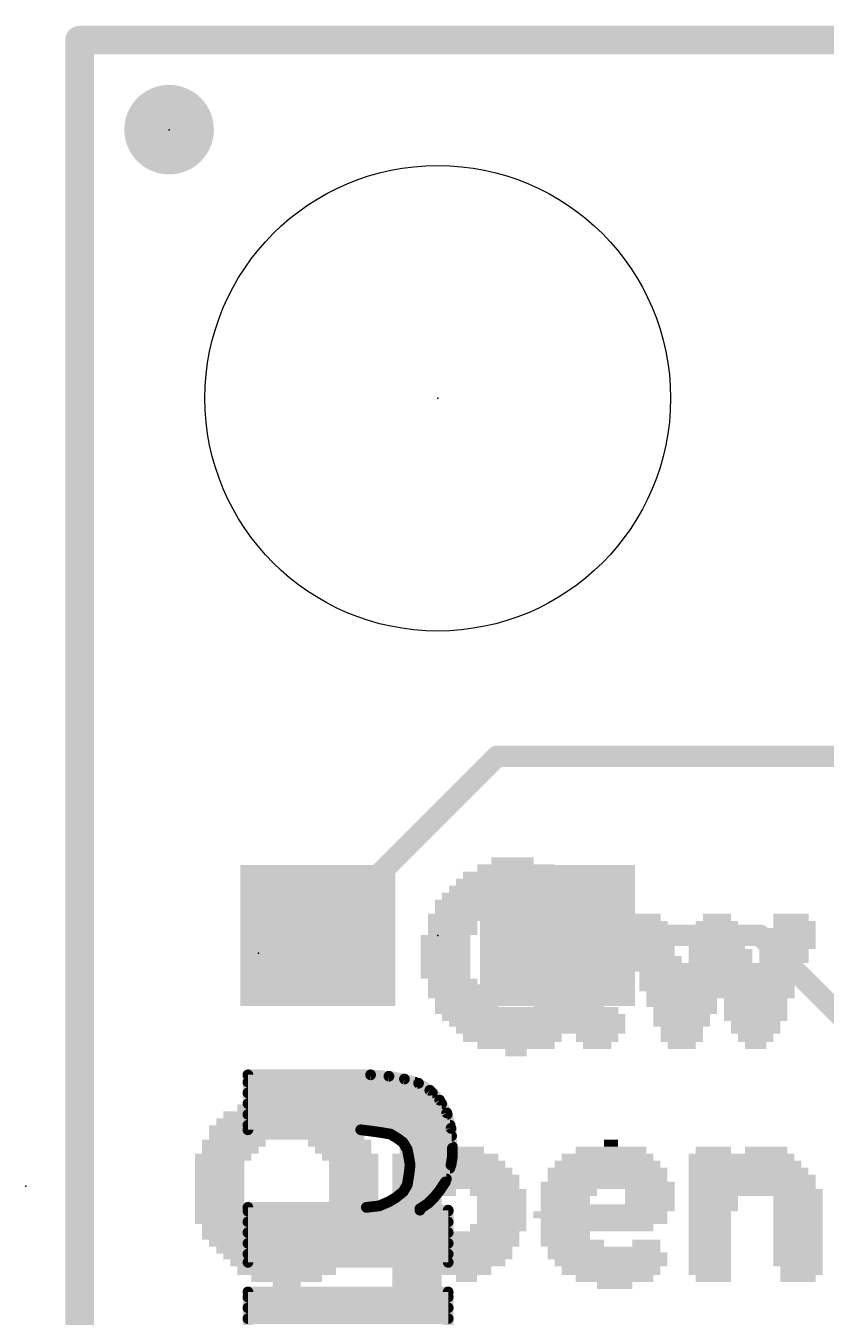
# Model space of a CAD drawing. Extents: x -41 to 66, y -16 to 27.
# Drawn here: x -0.38 to 5.29, y 17.61 to 26.77 of the extents above; entities that cross this region are included whole.
import ezdxf

# ---------------------------------------------------------------- set-up
doc = ezdxf.new("R2010")
doc.units = 0
for name, color, linetype in [('1', 12, 'CONTINUOUS'), ('16', 132, 'CONTINUOUS'), ('20', 31, 'CONTINUOUS'), ('21', 41, 'CONTINUOUS'), ('22', 40, 'CONTINUOUS'), ('23', 53, 'CONTINUOUS'), ('24', 53, 'CONTINUOUS')]:
    doc.layers.add(name, color=color, linetype=linetype)

# ---------------------------------------------------------------- blocks, each defined once
blk = doc.blocks.new('PIE')
at = {"const_width": 0.5}
blk.add_lwpolyline([(0, -0.25, 1), (0, 0.25, 1), (0, -0.25)], format="xyb", dxfattribs=at)
blk = doc.blocks.new('RECT')
blk.add_solid([(-0.5, -0.5), (0.5, -0.5), (-0.5, 0.5), (0.5, 0.5)])

msp = doc.modelspace()

# ---------------------------------------------------------------- linework, layer by layer
at = {"layer": '1', "const_width": 0.2032}
for points in [[(0, 0), (0, 26.67)], [(0, 26.67), (25.4, 26.67)]]:
    msp.add_lwpolyline(points, dxfattribs=at)
at = {"layer": '1', "const_width": 0.1016}
for points in [[(0.0508, 26.67, 1), (-0.0508, 26.67)], [(0, 26.7208, 1), (0, 26.6192)]]:
    msp.add_lwpolyline(points, format="xyb", dxfattribs=at)
at = {"layer": '16'}
for points, const_width in [([(0, 0), (0, 26.67)], 0.2032), ([(0, 26.67), (25.4, 26.67)], 0.2032), ([(1.69, 20.32), (2.96, 21.59)], 0.1524), ([(2.96, 21.59), (6.985, 21.59)], 0.1524), ([(3.39, 20.32), (4.826, 20.32)], 0.1524), ([(4.826, 20.32), (5.588, 19.558)], 0.1524)]:
    msp.add_lwpolyline(points, dxfattribs=dict(at, const_width=const_width))
for points, const_width in [([(0.0508, 26.67, 1), (-0.0508, 26.67)], 0.1016), ([(0, 26.7208, 1), (0, 26.6192)], 0.1016), ([(2.96, 21.6281, 1), (2.96, 21.5519)], 0.0762), ([(2.9869, 21.5631, 1), (2.9331, 21.6169)], 0.0762), ([(1.6631, 20.3469, 1), (1.7169, 20.2931)], 0.0762), ([(3.39, 20.3581, 1), (3.39, 20.2819)], 0.0762), ([(4.8529, 20.3469, 1), (4.7991, 20.2931)], 0.0762), ([(4.826, 20.2819, 1), (4.826, 20.3581)], 0.0762)]:
    msp.add_lwpolyline(points, format="xyb", dxfattribs=dict(at, const_width=const_width))
at = {"layer": '20', "const_width": 0.2032}
for points in [[(25.4, 26.67), (0, 26.67)], [(0, 26.67), (0, 0)]]:
    msp.add_lwpolyline(points, dxfattribs=at)
at = {"layer": '20', "const_width": 0.1016}
for points in [[(0, 26.7208, 1), (0, 26.6192)], [(0.0508, 26.67, 1), (-0.0508, 26.67)]]:
    msp.add_lwpolyline(points, format="xyb", dxfattribs=at)
at = {"layer": '20'}
msp.add_circle((2.54, 24.13), 1.651, dxfattribs=at)
at = {"layer": '22', "const_width": 0.0762}
for points in [[(2.064, 19.331), (1.194, 19.331)], [(1.194, 19.331), (1.194, 18.941)], [(2.194, 19.321), (2.064, 19.331)], [(2.304, 19.301), (2.194, 19.321)], [(2.404, 19.271), (2.304, 19.301)], [(1.194, 19.2786), (2.3787, 19.2786)], [(1.194, 19.2024), (2.5026, 19.2024)], [(2.484, 19.221), (2.404, 19.271)], [(2.554, 19.151), (2.484, 19.221)], [(1.194, 19.1262), (2.5678, 19.1262)], [(2.604, 19.061), (2.554, 19.151)], [(1.194, 19.05), (2.607, 19.05)], [(2.634, 18.951), (2.604, 19.061)], [(1.194, 18.9738), (2.6278, 18.9738)], [(1.194, 18.941), (1.994, 18.941)], [(1.994, 18.941), (2.074, 18.931)], [(2.074, 18.931), (2.144, 18.921)], [(2.644, 18.811), (2.634, 18.951)], [(2.144, 18.921), (2.204, 18.911)], [(2.204, 18.911), (2.254, 18.881)], [(2.2263, 18.8976), (2.6378, 18.8976)], [(2.254, 18.881), (2.294, 18.851)], [(2.294, 18.851), (2.324, 18.801)], [(2.3118, 18.8214), (2.6433, 18.8214)], [(2.324, 18.801), (2.334, 18.751)], [(2.334, 18.751), (2.344, 18.691)], [(2.335, 18.7452), (2.643, 18.7452)], [(2.634, 18.691), (2.644, 18.751)], [(2.644, 18.751), (2.644, 18.811)], [(2.344, 18.691), (2.334, 18.611)], [(2.3413, 18.669), (2.6267, 18.669)], [(2.594, 18.571), (2.634, 18.691)], [(2.334, 18.611), (2.324, 18.551)], [(2.331, 18.5928), (2.6013, 18.5928)], [(2.554, 18.511), (2.594, 18.571)], [(2.294, 18.501), (2.244, 18.461)], [(2.324, 18.551), (2.294, 18.501)], [(2.3034, 18.5166), (2.5577, 18.5166)], [(2.514, 18.461), (2.554, 18.511)], [(2.034, 18.391), (1.194, 18.391)], [(1.194, 18.391), (1.194, 18.001)], [(2.124, 18.401), (2.034, 18.391)], [(2.194, 18.431), (2.124, 18.401)], [(2.244, 18.461), (2.194, 18.431)], [(2.2097, 18.4404), (2.4934, 18.4404)], [(2.414, 18.381), (2.474, 18.421)], [(2.414, 18.371), (2.414, 18.381)], [(2.474, 18.421), (2.514, 18.461)], [(1.194, 18.3642), (2.614, 18.3642)], [(1.194, 18.288), (2.614, 18.288)], [(2.614, 18.371), (2.414, 18.371)], [(2.614, 18.001), (2.614, 18.371)], [(1.194, 18.2118), (2.614, 18.2118)], [(1.194, 18.1356), (2.614, 18.1356)], [(1.194, 18.0594), (2.614, 18.0594)], [(1.194, 18.001), (2.614, 18.001)], [(1.194, 17.791), (1.194, 17.421)], [(2.614, 17.791), (1.194, 17.791)], [(1.194, 17.7546), (2.614, 17.7546)], [(2.614, 17.401), (2.614, 17.791)], [(1.194, 17.6784), (2.614, 17.6784)], [(1.194, 17.6022), (2.614, 17.6022)]]:
    msp.add_lwpolyline(points, dxfattribs=at)
at = {"layer": '22', "const_width": 0.0381}
for points in [[(1.194, 19.35, 1), (1.194, 19.3119)], [(1.213, 19.331, 1), (1.1749, 19.331)], [(2.0655, 19.35, 1), (2.0625, 19.312)], [(2.064, 19.3119, 1), (2.064, 19.35)], [(2.1974, 19.3397, 1), (2.1906, 19.3023)], [(2.1925, 19.302, 1), (2.1955, 19.34)], [(2.3095, 19.3192, 1), (2.2985, 19.2828)], [(2.3006, 19.2823, 1), (2.3074, 19.3197)], [(1.194, 19.2977, 1), (1.194, 19.2596)], [(1.194, 19.2215, 1), (1.194, 19.1834)], [(2.3787, 19.2596, 1), (2.3787, 19.2977)], [(2.4141, 19.2872, 1), (2.3939, 19.2548)], [(2.3985, 19.2528, 1), (2.4095, 19.2892)], [(2.4975, 19.2345, 1), (2.4705, 19.2075)], [(2.4739, 19.2048, 1), (2.4941, 19.2372)], [(2.5026, 19.1834, 1), (2.5026, 19.2215)], [(1.194, 19.1453, 1), (1.194, 19.1072)], [(2.5707, 19.1603, 1), (2.5373, 19.1417)], [(2.5405, 19.1375, 1), (2.5675, 19.1645)], [(2.5678, 19.1072, 1), (2.5678, 19.1453)], [(1.194, 19.0691, 1), (1.194, 19.031)], [(2.6224, 19.066, 1), (2.5856, 19.056)], [(2.5873, 19.0517, 1), (2.6207, 19.0703)], [(2.607, 19.031, 1), (2.607, 19.0691)], [(1.194, 18.9929, 1), (1.194, 18.9548)], [(1.194, 18.9601, 1), (1.194, 18.922)], [(1.9964, 18.9599, 1), (1.9916, 18.9221)], [(1.994, 18.922, 1), (1.994, 18.9601)], [(2.0767, 18.9499, 1), (2.0713, 18.9121)], [(2.0716, 18.9121, 1), (2.0764, 18.9499)], [(2.653, 18.9524, 1), (2.615, 18.9496)], [(2.6156, 18.946, 1), (2.6524, 18.956)], [(2.6278, 18.9548, 1), (2.6278, 18.9929)], [(1.1749, 18.941, 1), (1.213, 18.941)], [(2.1471, 18.9398, 1), (2.1409, 18.9022)], [(2.1413, 18.9021, 1), (2.1467, 18.9399)], [(2.2138, 18.9273, 1), (2.1942, 18.8947)], [(2.2009, 18.8922, 1), (2.2071, 18.9298)], [(2.2263, 18.9167, 1), (2.2263, 18.8786)], [(2.2654, 18.8962, 1), (2.2426, 18.8658)], [(2.2442, 18.8647, 1), (2.2638, 18.8973)], [(2.3103, 18.8608, 1), (2.2777, 18.8412)], [(2.2826, 18.8358, 1), (2.3054, 18.8662)], [(2.6378, 18.8786, 1), (2.6378, 18.9167)], [(2.3118, 18.8405, 1), (2.3118, 18.8024)], [(2.3427, 18.8047, 1), (2.3053, 18.7973)], [(2.3077, 18.7912, 1), (2.3403, 18.8108)], [(2.3528, 18.7541, 1), (2.3152, 18.7479)], [(2.335, 18.7643, 1), (2.335, 18.7262)], [(2.6631, 18.811, 1), (2.625, 18.811)], [(2.625, 18.8096, 1), (2.663, 18.8124)], [(2.6628, 18.7479, 1), (2.6252, 18.7541)], [(2.643, 18.7262, 1), (2.643, 18.7643)], [(2.6433, 18.8024, 1), (2.6433, 18.8405)], [(2.3153, 18.7473, 1), (2.3527, 18.7547)], [(2.3413, 18.6881, 1), (2.3413, 18.65)], [(2.3629, 18.6886, 1), (2.3251, 18.6934)], [(2.3252, 18.6879, 1), (2.3628, 18.6941)], [(2.6152, 18.6941, 1), (2.6528, 18.6879)], [(2.6521, 18.685, 1), (2.6159, 18.697)], [(2.625, 18.751, 1), (2.6631, 18.751)], [(2.6267, 18.65, 1), (2.6267, 18.6881)], [(2.331, 18.6119, 1), (2.331, 18.5738)], [(2.3151, 18.6134, 1), (2.3529, 18.6086)], [(2.3528, 18.6079, 1), (2.3152, 18.6141)], [(2.5759, 18.577, 1), (2.6121, 18.565)], [(2.6099, 18.5604, 1), (2.5781, 18.5816)], [(2.6013, 18.5738, 1), (2.6013, 18.6119)], [(2.2777, 18.5108, 1), (2.3103, 18.4912)], [(2.3059, 18.4861, 1), (2.2821, 18.5159)], [(2.3034, 18.5357, 1), (2.3034, 18.4976)], [(2.3052, 18.5541, 1), (2.3428, 18.5479)], [(2.3403, 18.5412, 1), (2.3077, 18.5608)], [(2.5381, 18.5216, 1), (2.5699, 18.5004)], [(2.5689, 18.4991, 1), (2.5391, 18.5229)], [(2.5577, 18.4976, 1), (2.5577, 18.5357)], [(1.194, 18.4101, 1), (1.194, 18.372)], [(1.213, 18.391, 1), (1.1749, 18.391)], [(2.0319, 18.4099, 1), (2.0361, 18.3721)], [(2.034, 18.372, 1), (2.034, 18.4101)], [(2.1165, 18.4185, 1), (2.1315, 18.3835)], [(2.1261, 18.3821, 1), (2.1219, 18.4199)], [(2.1842, 18.4473, 1), (2.2038, 18.4147)], [(2.2015, 18.4135, 1), (2.1865, 18.4485)], [(2.2097, 18.4595, 1), (2.2097, 18.4214)], [(2.2321, 18.4759, 1), (2.2559, 18.4461)], [(2.2538, 18.4447, 1), (2.2342, 18.4773)], [(2.4034, 18.3969, 1), (2.4246, 18.3651)], [(2.4331, 18.381, 1), (2.395, 18.381)], [(2.4605, 18.4345, 1), (2.4875, 18.4075)], [(2.4846, 18.4051, 1), (2.4634, 18.4369)], [(2.4934, 18.4214, 1), (2.4934, 18.4595)], [(2.4991, 18.4729, 1), (2.5289, 18.4491)], [(2.5275, 18.4475, 1), (2.5005, 18.4745)], [(1.194, 18.3833, 1), (1.194, 18.3452)], [(1.194, 18.3071, 1), (1.194, 18.269)], [(2.414, 18.3901, 1), (2.414, 18.352)], [(2.395, 18.371, 1), (2.4331, 18.371)], [(2.6331, 18.371, 1), (2.595, 18.371)], [(2.614, 18.352, 1), (2.614, 18.3901)], [(2.614, 18.3452, 1), (2.614, 18.3833)], [(2.614, 18.269, 1), (2.614, 18.3071)], [(1.194, 18.2309, 1), (1.194, 18.1928)], [(2.614, 18.1928, 1), (2.614, 18.2309)], [(1.194, 18.1547, 1), (1.194, 18.1166)], [(2.614, 18.1166, 1), (2.614, 18.1547)], [(1.194, 18.0785, 1), (1.194, 18.0404)], [(2.614, 18.0404, 1), (2.614, 18.0785)], [(1.194, 18.0201, 1), (1.194, 17.982)], [(1.1749, 18.001, 1), (1.213, 18.001)], [(2.595, 18.001, 1), (2.6331, 18.001)], [(2.614, 17.982, 1), (2.614, 18.0201)], [(1.213, 17.791, 1), (1.1749, 17.791)], [(1.194, 17.8101, 1), (1.194, 17.772)], [(1.194, 17.7736, 1), (1.194, 17.7355)], [(2.6331, 17.791, 1), (2.595, 17.791)], [(2.614, 17.772, 1), (2.614, 17.8101)], [(2.614, 17.7355, 1), (2.614, 17.7736)], [(1.194, 17.6974, 1), (1.194, 17.6593)], [(2.614, 17.6593, 1), (2.614, 17.6974)], [(1.194, 17.6212, 1), (1.194, 17.5831)], [(2.614, 17.5831, 1), (2.614, 17.6212)]]:
    msp.add_lwpolyline(points, format="xyb", dxfattribs=at)
at = {"layer": '23'}
for p in [(2.54, 24.13), (1.27, 20.193), (-0.381, 18.542)]:
    msp.add_point(p, dxfattribs=at)
at = {"layer": '24'}
for p in [(0.635, 26.035), (2.54, 20.32)]:
    msp.add_point(p, dxfattribs=at)

# ---------------------------------------------------------------- block references
at = {"layer": '16', "xscale": 0.635, "yscale": 0.635}
msp.add_blockref('PIE', (0.635, 26.035), dxfattribs=at)
at = {"layer": '16', "xscale": 1.1, "rotation": 180}
for p in [(1.69, 20.32), (3.39, 20.32)]:
    msp.add_blockref('RECT', p, dxfattribs=at)
at = {"layer": '21'}
for p, xscale, yscale in [((3.095, 20.798), 0.55, 0.05), ((3.07, 20.848), 0.3, 0.05), ((3.095, 20.698), 0.85, 0.05), ((3.095, 20.748), 0.75, 0.05), ((3.095, 20.598), 1.05, 0.05), ((3.095, 20.648), 0.95, 0.05), ((3.095, 20.548), 1.15, 0.05), ((2.745, 20.498), 0.45, 0.05), ((3.445, 20.498), 0.45, 0.05), ((2.67, 20.448), 0.4, 0.05), ((3.52, 20.448), 0.4, 0.05), ((4.02, 20.448), 0.2, 0.05), ((4.52, 20.448), 0.2, 0.05), ((5.045, 20.448), 0.25, 0.05), ((2.645, 20.398), 0.35, 0.05), ((2.645, 20.348), 0.35, 0.05), ((3.545, 20.398), 0.35, 0.05), ((3.545, 20.348), 0.35, 0.05), ((3.995, 20.348), 0.35, 0.05), ((4.02, 20.398), 0.3, 0.05), ((4.52, 20.398), 0.3, 0.05), ((4.545, 20.348), 0.35, 0.05), ((5.045, 20.348), 0.35, 0.05), ((5.07, 20.398), 0.3, 0.05), ((2.595, 20.298), 0.35, 0.05), ((2.595, 20.248), 0.35, 0.05), ((3.595, 20.298), 0.35, 0.05), ((3.595, 20.248), 0.35, 0.05), ((4.045, 20.298), 0.35, 0.05), ((4.045, 20.248), 0.35, 0.05), ((4.52, 20.248), 0.4, 0.05), ((4.545, 20.298), 0.35, 0.05), ((5.045, 20.298), 0.35, 0.05), ((5.045, 20.248), 0.35, 0.05), ((2.595, 20.198), 0.35, 0.05), ((2.595, 20.148), 0.35, 0.05), ((3.595, 20.198), 0.35, 0.05), ((3.595, 20.148), 0.35, 0.05), ((4.045, 20.198), 0.35, 0.05), ((4.095, 20.148), 0.35, 0.05), ((4.545, 20.198), 0.45, 0.05), ((4.545, 20.148), 0.45, 0.05), ((4.995, 20.198), 0.35, 0.05), ((4.995, 20.148), 0.35, 0.05), ((2.595, 20.093), 0.35, 0.06), ((2.595, 20.038), 0.35, 0.05), ((3.595, 20.093), 0.35, 0.06), ((3.57, 20.038), 0.3, 0.05), ((4.52, 20.093), 1.2, 0.06), ((4.545, 20.038), 1.15, 0.05), ((2.645, 19.988), 0.35, 0.05), ((2.67, 19.948), 0.4, 0.05), ((3.52, 19.948), 0.4, 0.05), ((3.545, 19.988), 0.35, 0.05), ((4.545, 19.988), 1.15, 0.05), ((4.52, 19.948), 1.1, 0.05), ((2.695, 19.898), 0.45, 0.05), ((3.47, 19.898), 0.4, 0.05), ((4.545, 19.898), 1.05, 0.05), ((2.745, 19.843), 0.45, 0.06), ((3.17, 19.788), 1.3, 0.05), ((3.47, 19.843), 0.5, 0.06), ((4.27, 19.843), 0.5, 0.06), ((4.295, 19.788), 0.45, 0.05), ((4.795, 19.843), 0.45, 0.06), ((4.795, 19.788), 0.45, 0.05), ((3.22, 19.738), 1.3, 0.05), ((3.245, 19.698), 1.25, 0.05), ((4.27, 19.738), 0.4, 0.05), ((4.27, 19.698), 0.4, 0.05), ((4.795, 19.738), 0.45, 0.05), ((4.795, 19.698), 0.35, 0.05), ((3.27, 19.648), 1.2, 0.05), ((3.07, 19.593), 0.7, 0.06), ((3.67, 19.593), 0.3, 0.06), ((4.27, 19.648), 0.3, 0.05), ((4.27, 19.593), 0.3, 0.06), ((4.795, 19.648), 0.35, 0.05), ((4.795, 19.593), 0.25, 0.06), ((3.095, 19.538), 0.55, 0.05), ((3.095, 19.488), 0.15, 0.05), ((3.67, 19.538), 0.2, 0.05), ((4.27, 19.538), 0.2, 0.05), ((4.795, 19.538), 0.15, 0.05), ((1.469, 19.147), 0.6, 0.05), ((1.469, 19.197), 0.3, 0.05), ((1.469, 19.047), 0.9, 0.05), ((1.469, 19.097), 0.7, 0.05), ((1.469, 18.947), 1.1, 0.05), ((1.094, 18.847), 0.45, 0.05), ((1.469, 18.897), 1.1, 0.05), ((1.844, 18.847), 0.45, 0.05), ((3.769, 18.847), 0.1, 0.05), ((1.069, 18.797), 0.4, 0.05), ((1.869, 18.797), 0.4, 0.05), ((2.394, 18.797), 0.25, 0.05), ((2.744, 18.797), 0.25, 0.05), ((3.769, 18.797), 0.5, 0.05), ((4.494, 18.797), 0.25, 0.05), ((4.869, 18.797), 0.3, 0.05), ((1.019, 18.747), 0.4, 0.05), ((0.994, 18.697), 0.35, 0.05), ((1.919, 18.747), 0.4, 0.05), ((1.944, 18.697), 0.35, 0.05), ((2.594, 18.747), 0.75, 0.05), ((2.619, 18.697), 0.8, 0.05), ((3.744, 18.697), 0.75, 0.05), ((3.744, 18.747), 0.65, 0.05), ((4.694, 18.747), 0.75, 0.05), ((4.719, 18.697), 0.8, 0.05), ((0.994, 18.647), 0.35, 0.05), ((0.994, 18.597), 0.35, 0.05), ((1.944, 18.647), 0.35, 0.05), ((1.944, 18.597), 0.35, 0.05), ((2.644, 18.647), 0.85, 0.05), ((2.669, 18.597), 0.9, 0.05), ((3.744, 18.647), 0.85, 0.05), ((3.744, 18.597), 0.85, 0.05), ((4.744, 18.647), 0.85, 0.05), ((4.769, 18.597), 0.9, 0.05), ((0.994, 18.547), 0.35, 0.05), ((0.994, 18.497), 0.35, 0.05), ((1.944, 18.547), 0.35, 0.05), ((1.944, 18.497), 0.35, 0.05), ((2.669, 18.547), 0.9, 0.05), ((2.444, 18.497), 0.45, 0.05), ((2.969, 18.497), 0.4, 0.05), ((3.744, 18.547), 0.95, 0.05), ((3.469, 18.497), 0.4, 0.05), ((4.044, 18.497), 0.35, 0.05), ((4.769, 18.547), 0.9, 0.05), ((4.794, 18.497), 0.95, 0.05), ((0.994, 18.442), 0.35, 0.06), ((0.994, 18.387), 0.35, 0.05), ((1.944, 18.442), 0.35, 0.06), ((1.944, 18.387), 0.35, 0.05), ((2.394, 18.442), 0.35, 0.06), ((2.394, 18.387), 0.35, 0.05), ((2.994, 18.442), 0.35, 0.06), ((2.994, 18.387), 0.35, 0.05), ((3.444, 18.442), 0.35, 0.06), ((3.744, 18.387), 0.95, 0.05), ((4.044, 18.442), 0.35, 0.06), ((4.494, 18.442), 0.35, 0.06), ((4.494, 18.387), 0.35, 0.05), ((5.094, 18.442), 0.35, 0.06), ((5.094, 18.387), 0.35, 0.05), ((0.994, 18.337), 0.35, 0.05), ((1.019, 18.297), 0.4, 0.05), ((1.894, 18.297), 0.35, 0.05), ((1.944, 18.337), 0.35, 0.05), ((2.394, 18.337), 0.35, 0.05), ((2.394, 18.297), 0.35, 0.05), ((2.994, 18.337), 0.35, 0.05), ((2.994, 18.297), 0.35, 0.05), ((3.694, 18.337), 0.95, 0.05), ((3.719, 18.297), 0.9, 0.05), ((4.469, 18.337), 0.3, 0.05), ((4.469, 18.297), 0.3, 0.05), ((5.094, 18.337), 0.35, 0.05), ((5.094, 18.297), 0.35, 0.05), ((1.069, 18.247), 0.4, 0.05), ((1.869, 18.247), 0.4, 0.05), ((2.419, 18.247), 0.4, 0.05), ((2.969, 18.247), 0.4, 0.05), ((3.669, 18.247), 0.8, 0.05), ((4.469, 18.247), 0.3, 0.05), ((5.094, 18.247), 0.35, 0.05), ((1.119, 18.192), 0.5, 0.06), ((1.469, 18.137), 1.1, 0.05), ((1.819, 18.192), 0.5, 0.06), ((2.669, 18.192), 0.9, 0.06), ((2.669, 18.137), 0.9, 0.05), ((3.444, 18.192), 0.35, 0.06), ((3.494, 18.137), 0.45, 0.05), ((4.019, 18.137), 0.2, 0.05), ((4.469, 18.192), 0.3, 0.06), ((4.469, 18.137), 0.3, 0.05), ((5.094, 18.192), 0.35, 0.06), ((5.094, 18.137), 0.35, 0.05), ((1.469, 18.047), 0.9, 0.05), ((2.644, 18.087), 0.85, 0.05), ((2.644, 18.047), 0.85, 0.05), ((3.719, 18.087), 0.8, 0.05), ((3.744, 18.047), 0.85, 0.05), ((4.469, 18.087), 0.3, 0.05), ((4.469, 18.047), 0.3, 0.05), ((5.094, 18.087), 0.35, 0.05), ((5.094, 18.047), 0.35, 0.05), ((1.469, 17.997), 0.8, 0.05), ((1.469, 17.942), 0.7, 0.06), ((2.619, 17.997), 0.8, 0.05), ((2.569, 17.942), 0.7, 0.06), ((3.769, 17.997), 0.8, 0.05), ((3.769, 17.942), 0.7, 0.06), ((4.469, 17.997), 0.3, 0.05), ((4.469, 17.942), 0.3, 0.06), ((5.094, 17.997), 0.35, 0.05), ((5.119, 17.942), 0.3, 0.06), ((1.469, 17.887), 0.5, 0.05), ((1.469, 17.837), 0.2, 0.05), ((2.394, 17.887), 0.35, 0.05), ((2.394, 17.837), 0.35, 0.05), ((2.744, 17.887), 0.15, 0.05), ((3.794, 17.887), 0.55, 0.05), ((3.794, 17.837), 0.25, 0.05), ((4.494, 17.887), 0.25, 0.05), ((5.094, 17.887), 0.25, 0.05), ((2.394, 17.797), 0.35, 0.05), ((2.394, 17.747), 0.35, 0.05), ((2.394, 17.692), 0.35, 0.06), ((2.394, 17.637), 0.35, 0.05)]:
    msp.add_blockref('RECT', p, dxfattribs=dict(at, xscale=xscale, yscale=yscale))
at = {"layer": '21', "yscale": 0.05}
for p in [(1.469, 18.997), (1.469, 18.087)]:
    msp.add_blockref('RECT', p, dxfattribs=at)

doc.saveas('drawing.dxf')
